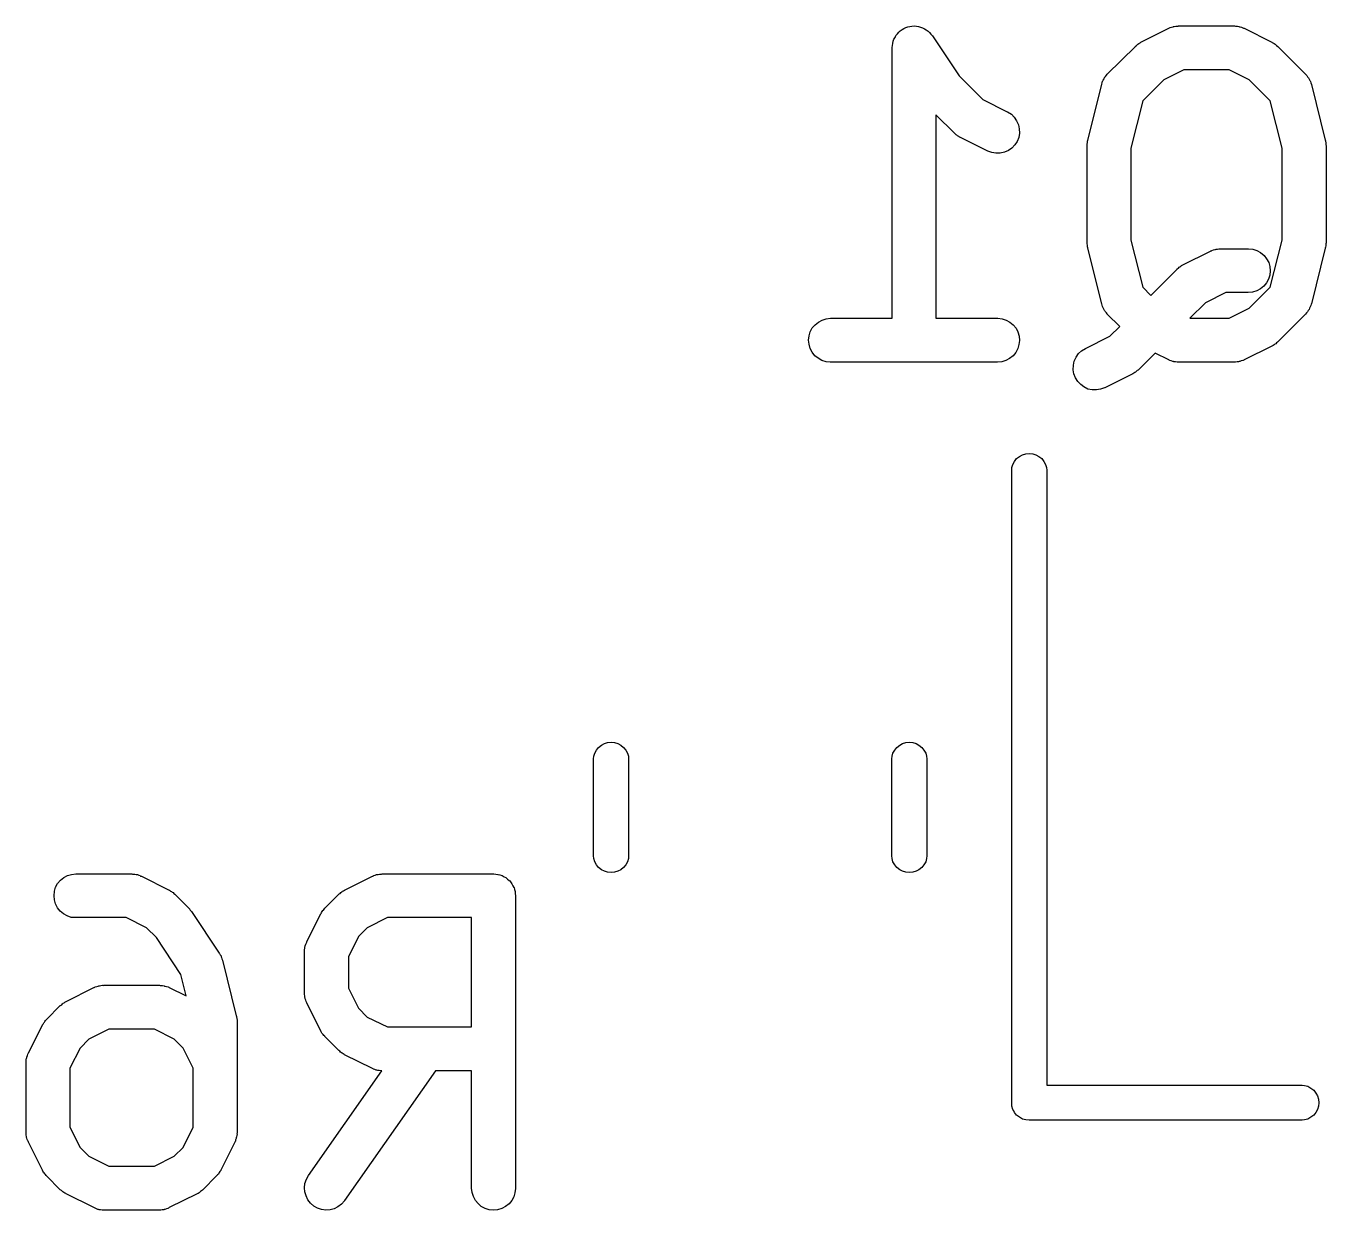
# Model space of a CAD drawing. Extents: x 105 to 144.3, y -106.1 to -94.4.
# Drawn here: x 129.739 to 134.185, y -103.127 to -99.077 of the extents above; entities that cross this region are included whole.
import ezdxf

# ---------------------------------------------------------------- set-up
doc = ezdxf.new("R2010")
doc.units = 0
doc.header["$MEASUREMENT"] = 0
doc.layers.add('BLACK', color=7, linetype='CONTINUOUS')

msp = doc.modelspace()

# ---------------------------------------------------------------- linework, layer by layer
at = {"layer": 'BLACK', "linetype": 'CONTINUOUS'}
for p, q in [((132.719, -99.1045), (132.724, -99.0989)), ((132.724, -99.0988), (132.729, -99.0943)), ((132.724, -99.0989), (132.724, -99.0988)), ((132.724, -99.0988), (132.724, -99.0988)), ((132.729, -99.0943), (132.735, -99.0897)), ((132.735, -99.0896), (132.741, -99.0863)), ((132.735, -99.0897), (132.735, -99.0896)), ((132.735, -99.0897), (132.735, -99.0897)), ((132.741, -99.0863), (132.748, -99.0829)), ((132.748, -99.0828), (132.755, -99.0808)), ((132.748, -99.0829), (132.748, -99.0828)), ((132.748, -99.0829), (132.748, -99.0829)), ((132.755, -99.0808), (132.762, -99.0787)), ((132.762, -99.0787), (132.769, -99.0781)), ((132.762, -99.0787), (132.762, -99.0787)), ((132.762, -99.0787), (132.762, -99.0787)), ((132.769, -99.0781), (132.777, -99.0774)), ((132.777, -99.0774), (132.777, -99.0774)), ((132.777, -99.0774), (132.784, -99.0781)), ((132.777, -99.0774), (132.777, -99.0774)), ((132.784, -99.0781), (132.791, -99.0789)), ((132.791, -99.0789), (132.791, -99.0789)), ((132.791, -99.0789), (132.791, -99.0789)), ((132.791, -99.0789), (132.798, -99.0811)), ((132.798, -99.0811), (132.805, -99.0832)), ((132.805, -99.0832), (132.805, -99.0832)), ((132.805, -99.0832), (132.805, -99.0832)), ((132.805, -99.0832), (132.812, -99.0868)), ((132.812, -99.0868), (132.818, -99.0901)), ((132.818, -99.0901), (132.818, -99.0902)), ((132.818, -99.0902), (132.818, -99.0902)), ((132.818, -99.0902), (132.824, -99.0948)), ((132.824, -99.0948), (132.829, -99.0994)), ((132.829, -99.0994), (132.829, -99.0995)), ((132.829, -99.0995), (132.829, -99.0995)), ((132.829, -99.0995), (132.834, -99.105)), ((133.552, -99.1329), (133.647, -99.0853)), ((133.647, -99.0853), (133.648, -99.0848)), ((133.648, -99.0848), (133.65, -99.0841)), ((133.65, -99.0841), (133.652, -99.083)), ((133.652, -99.083), (133.657, -99.0816)), ((133.657, -99.0816), (133.662, -99.0798)), ((133.662, -99.0798), (133.664, -99.0794)), ((133.664, -99.0794), (133.666, -99.0788)), ((133.666, -99.0788), (133.671, -99.0783)), ((133.671, -99.0783), (133.677, -99.0775)), ((133.677, -99.0775), (133.679, -99.0776)), ((133.679, -99.0776), (133.681, -99.0774)), ((133.681, -99.0774), (133.871, -99.0774)), ((133.871, -99.0774), (133.872, -99.0774)), ((133.872, -99.0774), (133.875, -99.0776)), ((133.875, -99.0776), (133.877, -99.0776)), ((133.877, -99.0776), (133.882, -99.0784)), ((133.882, -99.0784), (133.887, -99.079)), ((133.887, -99.079), (133.889, -99.0797)), ((133.889, -99.0797), (133.891, -99.0801)), ((133.891, -99.0801), (133.896, -99.0819)), ((133.896, -99.0819), (133.901, -99.0834)), ((133.901, -99.0834), (133.903, -99.0845)), ((133.903, -99.0845), (133.905, -99.0853)), ((133.905, -99.0853), (134, -99.1329)), ((132.701, -99.1513), (132.702, -99.1442)), ((132.702, -99.1442), (132.703, -99.1369)), ((132.703, -99.1368), (132.705, -99.1296)), ((132.703, -99.1369), (132.703, -99.1368)), ((132.703, -99.1368), (132.703, -99.1368)), ((132.705, -99.1296), (132.707, -99.1229)), ((132.707, -99.1228), (132.711, -99.1162)), ((132.707, -99.1229), (132.707, -99.1228)), ((132.707, -99.1229), (132.707, -99.1229)), ((132.711, -99.1162), (132.714, -99.1101)), ((132.714, -99.11), (132.719, -99.1045)), ((132.714, -99.1101), (132.714, -99.11)), ((132.714, -99.1101), (132.714, -99.1101)), ((132.834, -99.105), (132.839, -99.1108)), ((132.839, -99.1108), (132.93, -99.2475)), ((133.533, -99.1462), (133.537, -99.1436)), ((133.537, -99.1436), (133.54, -99.1407)), ((133.54, -99.1407), (133.542, -99.139)), ((133.542, -99.139), (133.545, -99.1371)), ((133.545, -99.1371), (133.549, -99.1352)), ((133.549, -99.1352), (133.552, -99.1329)), ((134, -99.1329), (134.001, -99.1334)), ((134.001, -99.1334), (134.005, -99.1357)), ((134.005, -99.1357), (134.008, -99.1377)), ((134.008, -99.1377), (134.011, -99.1397)), ((134.011, -99.1397), (134.013, -99.1414)), ((134.013, -99.1414), (134.016, -99.1443)), ((134.016, -99.1443), (134.02, -99.147)), ((132.701, -99.1514), (132.701, -99.1513)), ((132.701, -99.1515), (132.701, -99.1514)), ((132.701, -99.1514), (132.701, -99.1514)), ((132.701, -99.1524), (132.701, -99.1515)), ((132.701, -100.077), (132.701, -99.1524)), ((133.437, -99.2422), (133.533, -99.147)), ((133.533, -99.147), (133.533, -99.1462)), ((134.02, -99.147), (134.115, -99.2422)), ((133.699, -99.2274), (133.63, -99.2616)), ((133.854, -99.2274), (133.699, -99.2274)), ((133.922, -99.2616), (133.854, -99.2274)), ((132.93, -99.2475), (133.011, -99.3288)), ((133.37, -99.4675), (133.418, -99.277)), ((133.418, -99.276), (133.42, -99.2713)), ((133.418, -99.277), (133.418, -99.276)), ((133.42, -99.2713), (133.421, -99.2664)), ((133.421, -99.2664), (133.422, -99.2644)), ((133.422, -99.2644), (133.423, -99.2623)), ((133.423, -99.2623), (133.426, -99.258)), ((133.426, -99.258), (133.428, -99.2535)), ((133.428, -99.2535), (133.43, -99.2518)), ((133.43, -99.2518), (133.431, -99.2499)), ((133.431, -99.2499), (133.434, -99.2461)), ((133.434, -99.2461), (133.437, -99.2422)), ((133.63, -99.2616), (133.558, -99.3336)), ((133.994, -99.3336), (133.922, -99.2616)), ((134.115, -99.2422), (134.116, -99.2429)), ((134.116, -99.2429), (134.119, -99.2469)), ((134.119, -99.2469), (134.122, -99.2507)), ((134.122, -99.2507), (134.123, -99.2526)), ((134.123, -99.2526), (134.125, -99.2544)), ((134.125, -99.2544), (134.127, -99.2589)), ((134.127, -99.2589), (134.13, -99.2633)), ((134.13, -99.2633), (134.131, -99.2654)), ((134.131, -99.2654), (134.132, -99.2674)), ((134.132, -99.2674), (134.133, -99.2723)), ((134.133, -99.2723), (134.135, -99.277)), ((134.135, -99.277), (134.182, -99.4675)), ((133.011, -99.3288), (133.095, -99.371)), ((133.558, -99.3336), (133.518, -99.4949)), ((134.035, -99.4949), (133.994, -99.3336)), ((132.914, -99.4435), (132.851, -99.3811)), ((132.851, -99.3811), (132.851, -100.077)), ((133.095, -99.371), (133.096, -99.3715)), ((133.096, -99.3715), (133.109, -99.3795)), ((133.109, -99.3795), (133.119, -99.3897)), ((133.119, -99.3897), (133.127, -99.4017)), ((133.127, -99.4017), (133.133, -99.4151)), ((132.917, -99.4462), (132.914, -99.4435)), ((132.92, -99.4491), (132.917, -99.4462)), ((132.923, -99.4508), (132.92, -99.4491)), ((132.925, -99.4528), (132.923, -99.4508)), ((132.929, -99.4548), (132.925, -99.4528)), ((132.932, -99.4571), (132.929, -99.4548)), ((133.133, -99.4151), (133.136, -99.4294)), ((133.137, -99.4441), (133.134, -99.4585)), ((133.136, -99.4294), (133.137, -99.4441)), ((132.933, -99.4576), (132.932, -99.4571)), ((133.028, -99.5052), (132.933, -99.4576)), ((133.111, -99.495), (133.099, -99.5034)), ((133.121, -99.4844), (133.111, -99.495)), ((133.129, -99.4721), (133.121, -99.4844)), ((133.134, -99.4585), (133.129, -99.4721)), ((133.368, -99.482), (133.369, -99.4761)), ((133.368, -99.4833), (133.368, -99.482)), ((133.368, -99.4847), (133.368, -99.4833)), ((133.368, -99.4857), (133.368, -99.4847)), ((133.368, -99.819), (133.368, -99.4857)), ((133.369, -99.4701), (133.37, -99.4688)), ((133.369, -99.4761), (133.369, -99.4701)), ((133.37, -99.4688), (133.37, -99.4675)), ((133.518, -99.4949), (133.518, -99.8098)), ((134.035, -99.8098), (134.035, -99.4949)), ((134.182, -99.4675), (134.183, -99.4685)), ((134.183, -99.4685), (134.183, -99.4699)), ((134.183, -99.4699), (134.183, -99.4711)), ((134.183, -99.4711), (134.184, -99.4771)), ((134.184, -99.4771), (134.184, -99.483)), ((134.184, -99.483), (134.184, -99.4844)), ((134.184, -99.4844), (134.185, -99.4857)), ((134.185, -99.4857), (134.185, -99.819)), ((133.042, -99.5104), (133.028, -99.5052)), ((133.056, -99.5129), (133.042, -99.5104)), ((133.071, -99.5125), (133.056, -99.5129)), ((133.085, -99.5093), (133.071, -99.5125)), ((133.099, -99.5034), (133.085, -99.5093)), ((133.518, -99.8098), (133.558, -99.9712)), ((133.994, -99.9712), (134.035, -99.8098)), ((133.368, -99.8204), (133.368, -99.819)), ((133.368, -99.8217), (133.368, -99.8204)), ((133.369, -99.8276), (133.368, -99.8217)), ((133.369, -99.8336), (133.369, -99.8276)), ((133.37, -99.8349), (133.369, -99.8336)), ((133.37, -99.8362), (133.37, -99.8349)), ((133.37, -99.8372), (133.37, -99.8362)), ((133.418, -100.028), (133.37, -99.8372)), ((133.695, -99.8948), (133.79, -99.8472)), ((133.79, -99.8472), (133.791, -99.8467)), ((133.791, -99.8467), (133.793, -99.846)), ((133.793, -99.846), (133.795, -99.8449)), ((133.795, -99.8449), (133.8, -99.8435)), ((133.8, -99.8435), (133.805, -99.8417)), ((133.805, -99.8417), (133.807, -99.8414)), ((133.807, -99.8414), (133.809, -99.8407)), ((133.809, -99.8407), (133.814, -99.8402)), ((133.814, -99.8402), (133.819, -99.8394)), ((133.819, -99.8394), (133.822, -99.8395)), ((133.822, -99.8395), (133.824, -99.8393)), ((133.824, -99.8393), (133.919, -99.8393)), ((133.919, -99.8393), (133.92, -99.8393)), ((133.92, -99.8393), (133.935, -99.8409)), ((133.935, -99.8409), (133.949, -99.8453)), ((133.949, -99.8453), (133.961, -99.8524)), ((133.961, -99.8524), (133.973, -99.8618)), ((134.182, -99.8372), (134.135, -100.028)), ((134.183, -99.8346), (134.182, -99.8359)), ((134.182, -99.8359), (134.182, -99.8372)), ((134.184, -99.8287), (134.183, -99.8346)), ((134.185, -99.8201), (134.184, -99.8214)), ((134.184, -99.8214), (134.184, -99.8228)), ((134.184, -99.8228), (134.184, -99.8287)), ((134.185, -99.819), (134.185, -99.8201)), ((133.683, -99.9026), (133.685, -99.9009)), ((133.685, -99.9009), (133.688, -99.899)), ((133.688, -99.899), (133.691, -99.8971)), ((133.691, -99.8971), (133.695, -99.8948)), ((133.973, -99.8618), (133.982, -99.8732)), ((133.982, -99.8732), (133.989, -99.8862)), ((133.989, -99.8862), (133.993, -99.9002)), ((133.993, -99.9002), (133.994, -99.9148)), ((133.586, -99.9987), (133.676, -99.9089)), ((133.676, -99.9081), (133.68, -99.9055)), ((133.676, -99.9089), (133.676, -99.9081)), ((133.68, -99.9055), (133.683, -99.9026)), ((133.988, -99.9433), (133.981, -99.9562)), ((133.993, -99.9294), (133.988, -99.9433)), ((133.994, -99.9148), (133.993, -99.9294)), ((133.558, -99.9712), (133.586, -99.9987)), ((133.842, -99.9893), (133.773, -100.024)), ((133.919, -99.9893), (133.842, -99.9893)), ((133.934, -99.9879), (133.919, -99.9893)), ((133.922, -100.043), (133.994, -99.9712)), ((133.948, -99.9836), (133.934, -99.9879)), ((133.961, -99.9768), (133.948, -99.9836)), ((133.972, -99.9675), (133.961, -99.9768)), ((133.981, -99.9562), (133.972, -99.9675)), ((133.419, -100.032), (133.418, -100.028)), ((133.421, -100.037), (133.419, -100.032)), ((133.773, -100.024), (133.719, -100.077)), ((134.133, -100.033), (134.131, -100.038)), ((134.134, -100.029), (134.133, -100.033)), ((134.135, -100.028), (134.134, -100.029)), ((132.462, -100.083), (132.476, -100.079)), ((132.476, -100.079), (132.49, -100.077)), ((132.49, -100.077), (132.701, -100.077)), ((132.851, -100.077), (133.062, -100.077)), ((133.062, -100.077), (133.063, -100.077)), ((133.063, -100.077), (133.077, -100.079)), ((133.077, -100.079), (133.091, -100.083)), ((133.422, -100.039), (133.421, -100.037)), ((133.423, -100.041), (133.422, -100.039)), ((133.425, -100.046), (133.423, -100.041)), ((133.428, -100.05), (133.425, -100.046)), ((133.429, -100.052), (133.428, -100.05)), ((133.43, -100.054), (133.429, -100.052)), ((133.434, -100.058), (133.43, -100.054)), ((133.437, -100.062), (133.434, -100.058)), ((133.437, -100.063), (133.437, -100.062)), ((133.48, -100.105), (133.437, -100.063)), ((133.719, -100.077), (133.854, -100.077)), ((133.854, -100.077), (133.922, -100.043)), ((134.115, -100.063), (134.02, -100.158)), ((134.118, -100.059), (134.115, -100.063)), ((134.122, -100.055), (134.118, -100.059)), ((134.123, -100.053), (134.122, -100.055)), ((134.124, -100.051), (134.123, -100.053)), ((134.127, -100.047), (134.124, -100.051)), ((134.129, -100.042), (134.127, -100.047)), ((134.13, -100.04), (134.129, -100.042)), ((134.131, -100.038), (134.13, -100.04)), ((132.417, -100.137), (132.421, -100.123)), ((132.421, -100.123), (132.428, -100.11)), ((132.428, -100.11), (132.438, -100.099)), ((132.438, -100.099), (132.449, -100.09)), ((132.449, -100.09), (132.462, -100.083)), ((133.091, -100.083), (133.104, -100.09)), ((133.104, -100.09), (133.115, -100.1)), ((133.115, -100.1), (133.125, -100.111)), ((133.125, -100.111), (133.131, -100.124)), ((133.446, -100.138), (133.48, -100.105)), ((132.415, -100.152), (132.417, -100.137)), ((132.417, -100.166), (132.415, -100.152)), ((132.421, -100.18), (132.417, -100.166)), ((133.131, -100.124), (133.136, -100.138)), ((133.135, -100.167), (133.131, -100.181)), ((133.137, -100.153), (133.135, -100.167)), ((133.136, -100.138), (133.137, -100.153)), ((133.362, -100.181), (133.446, -100.138)), ((134.008, -100.168), (134.004, -100.17)), ((134.01, -100.166), (134.008, -100.168)), ((134.013, -100.164), (134.01, -100.166)), ((134.016, -100.161), (134.013, -100.164)), ((134.019, -100.159), (134.016, -100.161)), ((134.02, -100.158), (134.019, -100.159)), ((132.428, -100.193), (132.421, -100.18)), ((132.437, -100.205), (132.428, -100.193)), ((132.448, -100.214), (132.437, -100.205)), ((133.115, -100.206), (133.103, -100.215)), ((133.124, -100.194), (133.115, -100.206)), ((133.131, -100.181), (133.124, -100.194)), ((133.324, -100.224), (133.33, -100.21)), ((133.33, -100.21), (133.339, -100.198)), ((133.339, -100.198), (133.349, -100.188)), ((133.349, -100.188), (133.362, -100.181)), ((133.601, -100.196), (133.544, -100.253)), ((133.647, -100.219), (133.601, -100.196)), ((134, -100.172), (133.905, -100.219)), ((134.004, -100.17), (134, -100.172)), ((132.461, -100.221), (132.448, -100.214)), ((132.475, -100.226), (132.461, -100.221)), ((132.489, -100.227), (132.475, -100.226)), ((132.49, -100.227), (132.489, -100.227)), ((133.062, -100.227), (132.49, -100.227)), ((133.076, -100.226), (133.062, -100.227)), ((133.09, -100.222), (133.076, -100.226)), ((133.103, -100.215), (133.09, -100.222)), ((133.32, -100.253), (133.321, -100.238)), ((133.323, -100.267), (133.32, -100.253)), ((133.321, -100.238), (133.324, -100.224)), ((133.539, -100.256), (133.536, -100.259)), ((133.543, -100.254), (133.539, -100.256)), ((133.544, -100.253), (133.543, -100.254)), ((133.649, -100.22), (133.647, -100.219)), ((133.651, -100.221), (133.649, -100.22)), ((133.656, -100.223), (133.651, -100.221)), ((133.661, -100.225), (133.656, -100.223)), ((133.663, -100.225), (133.661, -100.225)), ((133.665, -100.226), (133.663, -100.225)), ((133.67, -100.226), (133.665, -100.226)), ((133.676, -100.227), (133.67, -100.226)), ((133.678, -100.227), (133.676, -100.227)), ((133.68, -100.227), (133.678, -100.227)), ((133.681, -100.227), (133.68, -100.227)), ((133.871, -100.227), (133.681, -100.227)), ((133.874, -100.227), (133.871, -100.227)), ((133.876, -100.227), (133.874, -100.227)), ((133.881, -100.226), (133.876, -100.227)), ((133.886, -100.226), (133.881, -100.226)), ((133.888, -100.225), (133.886, -100.226)), ((133.89, -100.225), (133.888, -100.225)), ((133.895, -100.223), (133.89, -100.225)), ((133.9, -100.222), (133.895, -100.223)), ((133.902, -100.221), (133.9, -100.222)), ((133.904, -100.22), (133.902, -100.221)), ((133.905, -100.219), (133.904, -100.22)), ((133.328, -100.281), (133.323, -100.267)), ((133.336, -100.293), (133.328, -100.281)), ((133.346, -100.304), (133.336, -100.293)), ((133.524, -100.267), (133.429, -100.315)), ((133.528, -100.265), (133.524, -100.267)), ((133.531, -100.263), (133.528, -100.265)), ((133.534, -100.261), (133.531, -100.263)), ((133.536, -100.259), (133.534, -100.261)), ((133.357, -100.312), (133.346, -100.304)), ((133.371, -100.319), (133.357, -100.312)), ((133.385, -100.322), (133.371, -100.319)), ((133.4, -100.322), (133.385, -100.322)), ((133.414, -100.32), (133.4, -100.322)), ((133.428, -100.315), (133.414, -100.32)), ((133.429, -100.315), (133.428, -100.315)), ((133.114, -100.577), (133.12, -100.567)), ((133.12, -100.567), (133.127, -100.557)), ((133.127, -100.557), (133.137, -100.55)), ((133.137, -100.55), (133.147, -100.544)), ((133.147, -100.544), (133.158, -100.541)), ((133.158, -100.541), (133.17, -100.54)), ((133.17, -100.54), (133.182, -100.541)), ((133.182, -100.541), (133.193, -100.544)), ((133.193, -100.544), (133.203, -100.55)), ((133.203, -100.55), (133.213, -100.557)), ((133.213, -100.557), (133.22, -100.567)), ((133.22, -100.567), (133.226, -100.577)), ((133.11, -100.597), (133.111, -100.588)), ((133.11, -102.757), (133.11, -100.597)), ((133.111, -100.588), (133.114, -100.577)), ((133.226, -100.577), (133.229, -100.588)), ((133.229, -100.588), (133.23, -100.597)), ((133.23, -100.597), (133.23, -102.7)), ((131.69, -101.554), (131.697, -101.545)), ((131.697, -101.545), (131.707, -101.537)), ((131.707, -101.537), (131.717, -101.532)), ((131.717, -101.532), (131.728, -101.528)), ((131.728, -101.528), (131.74, -101.527)), ((131.74, -101.527), (131.752, -101.528)), ((131.752, -101.528), (131.763, -101.532)), ((131.763, -101.532), (131.773, -101.537)), ((131.773, -101.537), (131.783, -101.545)), ((131.783, -101.545), (131.79, -101.554)), ((132.71, -101.554), (132.717, -101.545)), ((132.717, -101.545), (132.727, -101.537)), ((132.727, -101.537), (132.737, -101.532)), ((132.737, -101.532), (132.748, -101.528)), ((132.748, -101.528), (132.76, -101.527)), ((132.76, -101.527), (132.772, -101.528)), ((132.772, -101.528), (132.783, -101.532)), ((132.783, -101.532), (132.793, -101.537)), ((132.793, -101.537), (132.803, -101.545)), ((132.803, -101.545), (132.81, -101.554)), ((131.68, -101.584), (131.681, -101.575)), ((131.68, -101.916), (131.68, -101.584)), ((131.681, -101.575), (131.684, -101.564)), ((131.684, -101.564), (131.69, -101.554)), ((131.79, -101.554), (131.796, -101.564)), ((131.796, -101.564), (131.799, -101.575)), ((131.799, -101.575), (131.8, -101.584)), ((131.8, -101.584), (131.8, -101.916)), ((132.7, -101.584), (132.701, -101.575)), ((132.7, -101.916), (132.7, -101.584)), ((132.701, -101.575), (132.704, -101.564)), ((132.704, -101.564), (132.71, -101.554)), ((132.81, -101.554), (132.816, -101.564)), ((132.816, -101.564), (132.819, -101.575)), ((132.819, -101.575), (132.82, -101.584)), ((132.82, -101.584), (132.82, -101.916)), ((131.681, -101.925), (131.68, -101.916)), ((131.684, -101.936), (131.681, -101.925)), ((131.69, -101.946), (131.684, -101.936)), ((131.697, -101.955), (131.69, -101.946)), ((131.79, -101.946), (131.783, -101.955)), ((131.796, -101.936), (131.79, -101.946)), ((131.799, -101.925), (131.796, -101.936)), ((131.8, -101.916), (131.799, -101.925)), ((132.701, -101.925), (132.7, -101.916)), ((132.704, -101.936), (132.701, -101.925)), ((132.71, -101.946), (132.704, -101.936)), ((132.717, -101.955), (132.71, -101.946)), ((132.81, -101.946), (132.803, -101.955)), ((132.816, -101.936), (132.81, -101.946)), ((132.819, -101.925), (132.816, -101.936)), ((132.82, -101.916), (132.819, -101.925)), ((129.857, -101.999), (129.868, -101.99)), ((129.868, -101.99), (129.881, -101.983)), ((129.881, -101.983), (129.895, -101.979)), ((129.895, -101.979), (129.91, -101.977)), ((129.91, -101.977), (130.1, -101.977)), ((130.1, -101.977), (130.101, -101.977)), ((130.101, -101.977), (130.103, -101.978)), ((130.103, -101.978), (130.105, -101.978)), ((130.105, -101.978), (130.111, -101.978)), ((130.111, -101.978), (130.116, -101.979)), ((130.116, -101.979), (130.118, -101.98)), ((130.118, -101.98), (130.12, -101.98)), ((130.12, -101.98), (130.125, -101.982)), ((130.125, -101.982), (130.13, -101.983)), ((130.13, -101.983), (130.131, -101.985)), ((130.131, -101.985), (130.134, -101.985)), ((130.134, -101.985), (130.229, -102.033)), ((130.828, -102.033), (130.924, -101.985)), ((130.924, -101.985), (130.925, -101.985)), ((130.925, -101.985), (130.927, -101.984)), ((130.927, -101.984), (130.929, -101.983)), ((130.929, -101.983), (130.933, -101.982)), ((130.933, -101.982), (130.938, -101.98)), ((130.938, -101.98), (130.94, -101.979)), ((130.94, -101.979), (130.943, -101.979)), ((130.943, -101.979), (130.948, -101.978)), ((130.948, -101.978), (130.953, -101.978)), ((130.953, -101.978), (130.955, -101.978)), ((130.955, -101.978), (130.957, -101.977)), ((130.957, -101.977), (131.338, -101.977)), ((131.338, -101.977), (131.339, -101.977)), ((131.339, -101.977), (131.339, -101.977)), ((131.339, -101.977), (131.339, -101.977)), ((131.339, -101.977), (131.339, -101.977)), ((131.339, -101.977), (131.346, -101.978)), ((131.346, -101.978), (131.353, -101.979)), ((131.353, -101.979), (131.353, -101.979)), ((131.353, -101.979), (131.354, -101.979)), ((131.354, -101.979), (131.36, -101.981)), ((131.36, -101.981), (131.367, -101.983)), ((131.367, -101.983), (131.367, -101.983)), ((131.367, -101.983), (131.368, -101.983)), ((131.368, -101.983), (131.374, -101.987)), ((131.374, -101.987), (131.38, -101.99)), ((131.38, -101.99), (131.38, -101.99)), ((131.38, -101.99), (131.38, -101.99)), ((131.38, -101.99), (131.386, -101.995)), ((131.707, -101.963), (131.697, -101.955)), ((131.717, -101.968), (131.707, -101.963)), ((131.728, -101.972), (131.717, -101.968)), ((131.74, -101.973), (131.728, -101.972)), ((131.752, -101.972), (131.74, -101.973)), ((131.763, -101.968), (131.752, -101.972)), ((131.773, -101.963), (131.763, -101.968)), ((131.783, -101.955), (131.773, -101.963)), ((132.727, -101.963), (132.717, -101.955)), ((132.737, -101.968), (132.727, -101.963)), ((132.748, -101.972), (132.737, -101.968)), ((132.76, -101.973), (132.748, -101.972)), ((132.772, -101.972), (132.76, -101.973)), ((132.783, -101.968), (132.772, -101.972)), ((132.793, -101.963), (132.783, -101.968)), ((132.803, -101.955), (132.793, -101.963)), ((129.836, -102.037), (129.84, -102.023)), ((129.84, -102.023), (129.847, -102.01)), ((129.847, -102.01), (129.857, -101.999)), ((130.229, -102.033), (130.23, -102.033)), ((130.23, -102.033), (130.233, -102.036)), ((130.821, -102.037), (130.825, -102.035)), ((130.825, -102.035), (130.828, -102.033)), ((131.386, -101.995), (131.391, -102)), ((131.391, -102), (131.391, -102)), ((131.391, -102), (131.392, -102)), ((131.392, -102), (131.396, -102.005)), ((131.396, -102.005), (131.401, -102.011)), ((131.401, -102.011), (131.401, -102.011)), ((131.401, -102.011), (131.401, -102.011)), ((131.401, -102.011), (131.404, -102.018)), ((131.404, -102.018), (131.407, -102.024)), ((131.407, -102.024), (131.408, -102.024)), ((131.408, -102.024), (131.408, -102.024)), ((131.408, -102.024), (131.41, -102.031)), ((131.41, -102.031), (131.412, -102.038)), ((129.835, -102.052), (129.836, -102.037)), ((129.836, -102.066), (129.835, -102.052)), ((129.84, -102.08), (129.836, -102.066)), ((129.847, -102.093), (129.84, -102.08)), ((130.233, -102.036), (130.237, -102.038)), ((130.237, -102.038), (130.239, -102.04)), ((130.239, -102.04), (130.242, -102.041)), ((130.242, -102.041), (130.245, -102.044)), ((130.245, -102.044), (130.248, -102.047)), ((130.248, -102.047), (130.296, -102.095)), ((130.761, -102.095), (130.809, -102.047)), ((130.809, -102.047), (130.81, -102.046)), ((130.81, -102.046), (130.813, -102.044)), ((130.813, -102.044), (130.816, -102.041)), ((130.816, -102.041), (130.819, -102.039)), ((130.819, -102.039), (130.821, -102.037)), ((131.412, -102.038), (131.412, -102.038)), ((131.412, -102.038), (131.412, -102.038)), ((131.412, -102.038), (131.412, -102.045)), ((131.412, -102.045), (131.413, -102.052)), ((131.413, -102.052), (131.413, -103.052)), ((129.856, -102.105), (129.847, -102.093)), ((129.867, -102.114), (129.856, -102.105)), ((129.88, -102.121), (129.867, -102.114)), ((129.894, -102.126), (129.88, -102.121)), ((130.296, -102.095), (130.296, -102.095)), ((130.296, -102.095), (130.296, -102.095)), ((130.296, -102.095), (130.296, -102.095)), ((130.296, -102.095), (130.297, -102.095)), ((130.297, -102.095), (130.301, -102.101)), ((130.301, -102.101), (130.305, -102.106)), ((130.305, -102.106), (130.4, -102.249)), ((130.7, -102.209), (130.747, -102.114)), ((130.747, -102.114), (130.748, -102.113)), ((130.748, -102.113), (130.75, -102.11)), ((130.75, -102.11), (130.752, -102.106)), ((130.752, -102.106), (130.754, -102.103)), ((130.754, -102.103), (130.756, -102.101)), ((130.756, -102.101), (130.759, -102.098)), ((130.759, -102.098), (130.761, -102.095)), ((129.908, -102.127), (129.894, -102.126)), ((129.91, -102.127), (129.908, -102.127)), ((130.082, -102.127), (129.91, -102.127)), ((130.151, -102.162), (130.082, -102.127)), ((130.185, -102.195), (130.151, -102.162)), ((130.906, -102.162), (130.876, -102.192)), ((130.975, -102.127), (130.906, -102.162)), ((131.263, -102.127), (130.975, -102.127)), ((131.263, -102.501), (131.263, -102.127)), ((130.268, -102.321), (130.185, -102.195)), ((130.696, -102.218), (130.698, -102.213)), ((130.698, -102.213), (130.699, -102.211)), ((130.699, -102.211), (130.7, -102.209)), ((130.876, -102.192), (130.842, -102.261)), ((130.4, -102.249), (130.401, -102.25)), ((130.401, -102.25), (130.403, -102.254)), ((130.403, -102.254), (130.406, -102.258)), ((130.692, -102.237), (130.693, -102.232)), ((130.692, -102.24), (130.692, -102.237)), ((130.692, -102.242), (130.692, -102.24)), ((130.692, -102.243), (130.692, -102.242)), ((130.692, -102.386), (130.692, -102.243)), ((130.693, -102.227), (130.694, -102.225)), ((130.693, -102.232), (130.693, -102.227)), ((130.694, -102.223), (130.696, -102.218)), ((130.694, -102.225), (130.694, -102.223)), ((130.406, -102.258), (130.407, -102.261)), ((130.407, -102.261), (130.408, -102.263)), ((130.408, -102.263), (130.409, -102.268)), ((130.409, -102.268), (130.411, -102.272)), ((130.411, -102.272), (130.458, -102.463)), ((130.842, -102.261), (130.842, -102.368)), ((130.287, -102.395), (130.268, -102.321)), ((129.876, -102.414), (129.971, -102.366)), ((129.971, -102.366), (129.972, -102.366)), ((129.972, -102.366), (129.974, -102.365)), ((129.974, -102.365), (129.976, -102.364)), ((129.976, -102.364), (129.981, -102.363)), ((129.981, -102.363), (129.986, -102.361)), ((129.986, -102.361), (129.988, -102.36)), ((129.988, -102.36), (129.99, -102.36)), ((129.99, -102.36), (129.995, -102.359)), ((129.995, -102.359), (130, -102.358)), ((130, -102.358), (130.003, -102.359)), ((130.003, -102.359), (130.005, -102.358)), ((130.005, -102.358), (130.195, -102.358)), ((130.195, -102.358), (130.196, -102.358)), ((130.196, -102.358), (130.198, -102.359)), ((130.198, -102.359), (130.201, -102.359)), ((130.201, -102.359), (130.206, -102.359)), ((130.206, -102.359), (130.211, -102.36)), ((130.211, -102.36), (130.213, -102.361)), ((130.213, -102.361), (130.215, -102.361)), ((130.215, -102.361), (130.22, -102.363)), ((130.22, -102.363), (130.225, -102.364)), ((130.225, -102.364), (130.227, -102.365)), ((130.227, -102.365), (130.229, -102.366)), ((130.229, -102.366), (130.287, -102.395)), ((130.692, -102.388), (130.692, -102.386)), ((130.692, -102.39), (130.692, -102.388)), ((130.693, -102.395), (130.692, -102.39)), ((130.842, -102.368), (130.876, -102.437)), ((129.809, -102.476), (129.856, -102.428)), ((129.856, -102.428), (129.857, -102.427)), ((129.857, -102.427), (129.861, -102.425)), ((129.861, -102.425), (129.864, -102.422)), ((129.864, -102.422), (129.866, -102.42)), ((129.866, -102.42), (129.869, -102.418)), ((129.869, -102.418), (129.872, -102.416)), ((129.872, -102.416), (129.876, -102.414)), ((130.693, -102.4), (130.693, -102.395)), ((130.694, -102.402), (130.693, -102.4)), ((130.694, -102.405), (130.694, -102.402)), ((130.696, -102.409), (130.694, -102.405)), ((130.697, -102.414), (130.696, -102.409)), ((130.698, -102.416), (130.697, -102.414)), ((130.699, -102.418), (130.698, -102.416)), ((130.7, -102.419), (130.699, -102.418)), ((130.747, -102.514), (130.7, -102.419)), ((129.803, -102.482), (129.806, -102.479)), ((129.806, -102.479), (129.809, -102.476)), ((130.458, -102.463), (130.459, -102.464)), ((130.459, -102.464), (130.459, -102.465)), ((130.459, -102.465), (130.459, -102.466)), ((130.459, -102.466), (130.46, -102.472)), ((130.46, -102.472), (130.461, -102.478)), ((130.461, -102.478), (130.461, -102.48)), ((130.461, -102.48), (130.461, -102.481)), ((130.876, -102.437), (130.906, -102.467)), ((130.906, -102.467), (130.975, -102.501)), ((129.747, -102.59), (129.795, -102.495)), ((129.795, -102.494), (129.798, -102.491)), ((129.795, -102.495), (129.795, -102.494)), ((129.798, -102.491), (129.8, -102.487)), ((129.8, -102.487), (129.802, -102.484)), ((129.802, -102.484), (129.803, -102.482)), ((130.022, -102.508), (129.954, -102.543)), ((130.178, -102.508), (130.022, -102.508)), ((130.246, -102.543), (130.178, -102.508)), ((130.461, -102.481), (130.461, -102.862)), ((130.749, -102.518), (130.747, -102.514)), ((130.751, -102.522), (130.749, -102.518)), ((130.753, -102.524), (130.751, -102.522)), ((130.755, -102.527), (130.753, -102.524)), ((130.975, -102.501), (131.263, -102.501)), ((129.954, -102.543), (129.924, -102.573)), ((130.276, -102.573), (130.246, -102.543)), ((130.758, -102.53), (130.755, -102.527)), ((130.761, -102.533), (130.758, -102.53)), ((130.761, -102.534), (130.761, -102.533)), ((130.809, -102.582), (130.761, -102.534)), ((129.739, -102.618), (129.74, -102.613)), ((129.74, -102.613), (129.741, -102.608)), ((129.741, -102.608), (129.742, -102.606)), ((129.742, -102.604), (129.744, -102.599)), ((129.742, -102.606), (129.742, -102.604)), ((129.744, -102.599), (129.745, -102.594)), ((129.745, -102.594), (129.746, -102.592)), ((129.746, -102.592), (129.747, -102.59)), ((129.924, -102.573), (129.889, -102.642)), ((130.311, -102.642), (130.276, -102.573)), ((130.812, -102.584), (130.809, -102.582)), ((130.815, -102.587), (130.812, -102.584)), ((130.818, -102.589), (130.815, -102.587)), ((130.82, -102.591), (130.818, -102.589)), ((130.824, -102.593), (130.82, -102.591)), ((130.827, -102.595), (130.824, -102.593)), ((130.828, -102.596), (130.827, -102.595)), ((130.924, -102.643), (130.828, -102.596)), ((129.74, -102.621), (129.739, -102.618)), ((129.739, -102.623), (129.74, -102.621)), ((129.739, -102.624), (129.739, -102.623)), ((129.739, -102.862), (129.739, -102.624)), ((129.889, -102.642), (129.889, -102.844)), ((130.311, -102.844), (130.311, -102.642)), ((130.705, -103.009), (130.956, -102.651)), ((131.139, -102.651), (130.828, -103.095)), ((130.926, -102.644), (130.924, -102.643)), ((130.928, -102.645), (130.926, -102.644)), ((130.932, -102.647), (130.928, -102.645)), ((130.937, -102.649), (130.932, -102.647)), ((130.939, -102.649), (130.937, -102.649)), ((130.942, -102.65), (130.939, -102.649)), ((130.947, -102.65), (130.942, -102.65)), ((130.952, -102.651), (130.947, -102.65)), ((130.954, -102.651), (130.952, -102.651)), ((130.956, -102.651), (130.954, -102.651)), ((131.263, -102.651), (131.139, -102.651)), ((131.263, -103.052), (131.263, -102.651)), ((133.23, -102.7), (134.103, -102.7)), ((134.103, -102.7), (134.112, -102.701)), ((134.112, -102.701), (134.123, -102.704)), ((134.123, -102.704), (134.133, -102.71)), ((134.133, -102.71), (134.143, -102.717)), ((134.143, -102.717), (134.15, -102.727)), ((134.15, -102.727), (134.156, -102.737)), ((134.156, -102.737), (134.159, -102.748)), ((133.11, -102.76), (133.11, -102.757)), ((133.111, -102.772), (133.11, -102.76)), ((133.114, -102.783), (133.111, -102.772)), ((133.117, -102.788), (133.114, -102.783)), ((133.12, -102.793), (133.117, -102.788)), ((134.156, -102.783), (134.15, -102.793)), ((134.159, -102.772), (134.156, -102.783)), ((134.159, -102.748), (134.16, -102.76)), ((134.16, -102.76), (134.159, -102.772)), ((133.127, -102.803), (133.12, -102.793)), ((133.137, -102.81), (133.127, -102.803)), ((133.147, -102.816), (133.137, -102.81)), ((133.158, -102.819), (133.147, -102.816)), ((133.17, -102.82), (133.158, -102.819)), ((133.173, -102.82), (133.17, -102.82)), ((134.103, -102.82), (133.173, -102.82)), ((134.112, -102.819), (134.103, -102.82)), ((134.123, -102.816), (134.112, -102.819)), ((134.133, -102.81), (134.123, -102.816)), ((134.143, -102.803), (134.133, -102.81)), ((134.15, -102.793), (134.143, -102.803)), ((129.739, -102.864), (129.739, -102.862)), ((129.739, -102.866), (129.739, -102.864)), ((129.74, -102.871), (129.739, -102.866)), ((129.741, -102.876), (129.74, -102.871)), ((129.741, -102.879), (129.741, -102.876)), ((129.742, -102.881), (129.741, -102.879)), ((129.889, -102.844), (129.924, -102.913)), ((130.276, -102.913), (130.311, -102.844)), ((130.459, -102.877), (130.458, -102.88)), ((130.458, -102.88), (130.458, -102.882)), ((130.46, -102.872), (130.459, -102.877)), ((130.461, -102.863), (130.46, -102.865)), ((130.46, -102.865), (130.461, -102.867)), ((130.461, -102.867), (130.46, -102.872)), ((130.461, -102.862), (130.461, -102.863)), ((129.743, -102.886), (129.742, -102.881)), ((129.745, -102.89), (129.743, -102.886)), ((129.746, -102.892), (129.745, -102.89)), ((129.747, -102.895), (129.746, -102.892)), ((129.795, -102.991), (129.747, -102.895)), ((129.747, -102.895), (129.747, -102.895)), ((129.924, -102.913), (129.954, -102.943)), ((130.246, -102.943), (130.276, -102.913)), ((130.453, -102.895), (130.405, -102.991)), ((130.454, -102.893), (130.453, -102.895)), ((130.455, -102.891), (130.454, -102.893)), ((130.456, -102.887), (130.455, -102.891)), ((130.458, -102.882), (130.456, -102.887)), ((129.954, -102.943), (130.022, -102.977)), ((130.178, -102.977), (130.246, -102.943)), ((129.797, -102.994), (129.795, -102.991)), ((129.799, -102.998), (129.797, -102.994)), ((129.801, -103), (129.799, -102.998)), ((129.803, -103.003), (129.801, -103)), ((129.806, -103.006), (129.803, -103.003)), ((129.808, -103.009), (129.806, -103.006)), ((129.809, -103.01), (129.808, -103.009)), ((129.856, -103.058), (129.809, -103.01)), ((130.022, -102.977), (130.178, -102.977)), ((130.391, -103.01), (130.344, -103.058)), ((130.394, -103.007), (130.391, -103.01)), ((130.397, -103.004), (130.394, -103.007)), ((130.398, -103.001), (130.397, -103.004)), ((130.4, -102.999), (130.398, -103.001)), ((130.402, -102.995), (130.4, -102.999)), ((130.405, -102.992), (130.402, -102.995)), ((130.405, -102.991), (130.405, -102.992)), ((130.698, -103.022), (130.705, -103.009)), ((129.86, -103.06), (129.856, -103.058)), ((130.344, -103.058), (130.343, -103.059)), ((130.692, -103.051), (130.693, -103.036)), ((130.693, -103.065), (130.692, -103.051)), ((130.693, -103.036), (130.698, -103.022)), ((131.265, -103.067), (131.263, -103.052)), ((131.413, -103.053), (131.411, -103.068)), ((131.413, -103.052), (131.413, -103.053)), ((129.863, -103.063), (129.86, -103.06)), ((129.865, -103.065), (129.863, -103.063)), ((129.868, -103.067), (129.865, -103.065)), ((129.872, -103.069), (129.868, -103.067)), ((129.875, -103.071), (129.872, -103.069)), ((129.876, -103.072), (129.875, -103.071)), ((129.971, -103.119), (129.876, -103.072)), ((130.324, -103.072), (130.229, -103.119)), ((130.328, -103.07), (130.324, -103.072)), ((130.331, -103.068), (130.328, -103.07)), ((130.334, -103.066), (130.331, -103.068)), ((130.336, -103.064), (130.334, -103.066)), ((130.339, -103.061), (130.336, -103.064)), ((130.343, -103.059), (130.339, -103.061)), ((130.697, -103.079), (130.693, -103.065)), ((130.703, -103.092), (130.697, -103.079)), ((130.712, -103.104), (130.703, -103.092)), ((130.828, -103.096), (130.818, -103.107)), ((130.828, -103.095), (130.828, -103.096)), ((131.269, -103.081), (131.265, -103.067)), ((131.276, -103.094), (131.269, -103.081)), ((131.285, -103.105), (131.276, -103.094)), ((131.4, -103.095), (131.391, -103.106)), ((131.407, -103.082), (131.4, -103.095)), ((131.411, -103.068), (131.407, -103.082)), ((129.973, -103.12), (129.971, -103.119)), ((129.975, -103.121), (129.973, -103.12)), ((129.98, -103.123), (129.975, -103.121)), ((129.985, -103.125), (129.98, -103.123)), ((129.987, -103.125), (129.985, -103.125)), ((129.989, -103.126), (129.987, -103.125)), ((129.994, -103.126), (129.989, -103.126)), ((129.999, -103.127), (129.994, -103.126)), ((130.002, -103.127), (129.999, -103.127)), ((130.004, -103.127), (130.002, -103.127)), ((130.005, -103.127), (130.004, -103.127)), ((130.195, -103.127), (130.005, -103.127)), ((130.197, -103.127), (130.195, -103.127)), ((130.2, -103.127), (130.197, -103.127)), ((130.205, -103.126), (130.2, -103.127)), ((130.21, -103.126), (130.205, -103.126)), ((130.212, -103.125), (130.21, -103.126)), ((130.214, -103.125), (130.212, -103.125)), ((130.219, -103.123), (130.214, -103.125)), ((130.224, -103.122), (130.219, -103.123)), ((130.226, -103.121), (130.224, -103.122)), ((130.228, -103.12), (130.226, -103.121)), ((130.229, -103.119), (130.228, -103.12)), ((130.723, -103.114), (130.712, -103.104)), ((130.736, -103.121), (130.723, -103.114)), ((130.75, -103.125), (130.736, -103.121)), ((130.764, -103.127), (130.75, -103.125)), ((130.779, -103.126), (130.764, -103.127)), ((130.793, -103.123), (130.779, -103.126)), ((130.806, -103.116), (130.793, -103.123)), ((130.818, -103.107), (130.806, -103.116)), ((131.296, -103.115), (131.285, -103.105)), ((131.309, -103.122), (131.296, -103.115)), ((131.323, -103.126), (131.309, -103.122)), ((131.338, -103.127), (131.323, -103.126)), ((131.352, -103.126), (131.338, -103.127)), ((131.366, -103.122), (131.352, -103.126)), ((131.379, -103.115), (131.366, -103.122)), ((131.391, -103.106), (131.379, -103.115))]:
    msp.add_line(p, q, dxfattribs=at)

doc.saveas('drawing.dxf')
